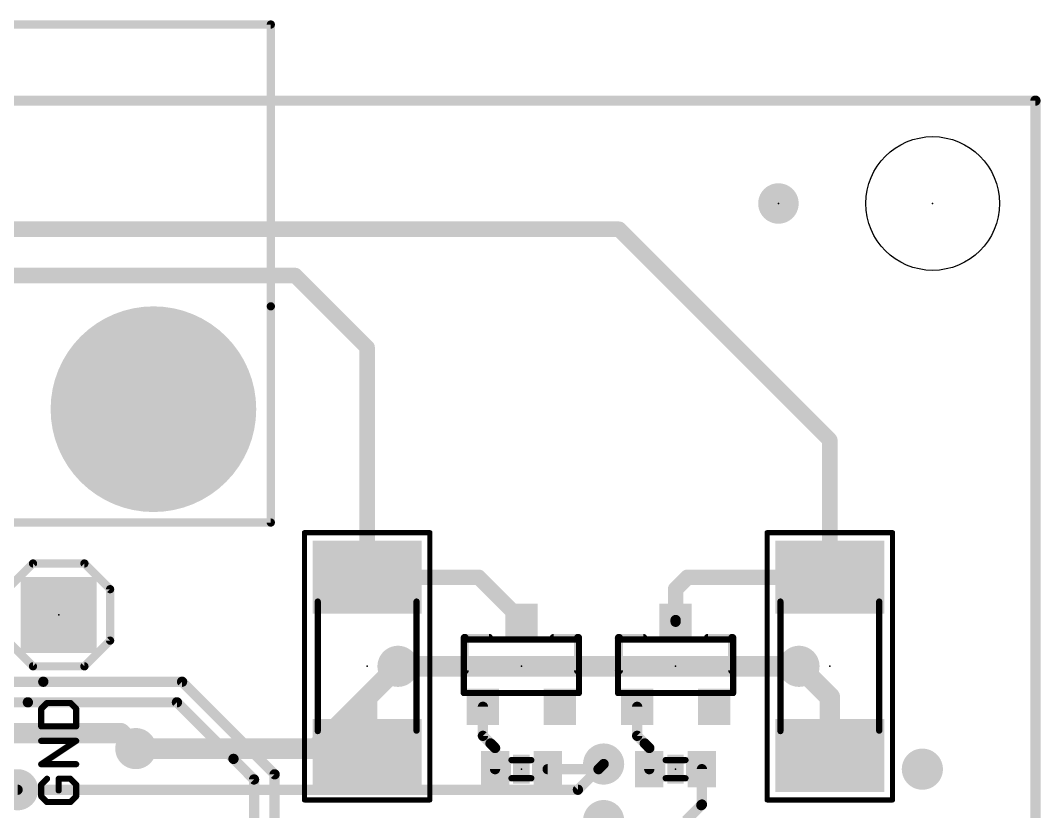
# Model space of a CAD drawing. Extents: x -0.1 to 68.7, y -15.2 to 51.5.
# Drawn here: x 43.5 to 68.71, y 25.62 to 45.16 of the extents above; entities that cross this region are included whole.
import ezdxf

# ---------------------------------------------------------------- set-up
doc = ezdxf.new("R2010")
doc.units = 0
for name, color, linetype in [('1', 12, 'CONTINUOUS'), ('16', 132, 'CONTINUOUS'), ('17', 110, 'CONTINUOUS'), ('18', 110, 'CONTINUOUS'), ('20', 53, 'CONTINUOUS'), ('21', 41, 'CONTINUOUS'), ('23', 53, 'CONTINUOUS'), ('51', 53, 'CONTINUOUS')]:
    doc.layers.add(name, color=color, linetype=linetype)

# ---------------------------------------------------------------- blocks, each defined once
blk = doc.blocks.new('RECT')
blk.add_solid([(-0.5, -0.5), (0.5, -0.5), (-0.5, 0.5), (0.5, 0.5)])
blk = doc.blocks.new('SQUAREP')
blk.add_solid([(-0.5, -0.5), (0.5, -0.5), (-0.5, 0.5), (0.5, 0.5)])
blk = doc.blocks.new('PIE')
at = {"const_width": 0.5}
blk.add_lwpolyline([(0, -0.25, 1), (0, 0.25, 1), (0, -0.25)], format="xyb", dxfattribs=at)
blk = doc.blocks.new('ROUNDP')
at = {"const_width": 0.5}
blk.add_lwpolyline([(0, -0.25, 1), (0, 0.25, 1), (0, -0.25)], format="xyb", dxfattribs=at)
blk = doc.blocks.new('ROUNDV')
at = {"const_width": 0.5}
blk.add_lwpolyline([(0, -0.25, 1), (0, 0.25, 1), (0, -0.25)], format="xyb", dxfattribs=at)

msp = doc.modelspace()

# ---------------------------------------------------------------- linework, layer by layer
at = {"layer": '1'}
for points, const_width in [([(25.146, 43.18), (68.58, 43.18)], 0.254), ([(68.58, 43.18), (68.58, 0)], 0.254), ([(33.02, 40.005), (58.293, 40.005)], 0.381), ([(58.293, 40.005), (63.5, 34.798)], 0.381), ([(34.671, 38.862), (50.292, 38.862)], 0.381), ([(50.292, 38.862), (52.07, 37.084)], 0.381), ([(52.07, 37.084), (52.07, 31.41)], 0.381), ([(63.5, 34.798), (63.5, 34.671)], 0.381), ([(63.5, 34.671), (63.5, 31.41)], 0.381), ([(52.07, 31.41), (54.823, 31.41)], 0.381), ([(54.823, 31.41), (55.88, 30.353)], 0.381), ([(59.985, 31.41), (59.69, 31.115)], 0.381), ([(63.5, 31.41), (59.985, 31.41)], 0.381), ([(59.69, 31.115), (59.69, 30.988)], 0.381), ([(59.69, 30.988), (59.69, 30.353)], 0.381), ([(55.88, 30.353), (55.88, 30.31)], 0.381), ([(59.69, 30.353), (59.69, 30.31)], 0.254), ([(52.832, 29.21), (52.07, 28.448)], 0.508), ([(62.738, 29.21), (63.5, 28.448)], 0.508), ([(42.672, 28.829), (44.069, 28.829)], 0.254), ([(44.069, 28.829), (47.498, 28.829)], 0.254), ([(47.498, 28.829), (49.784, 26.543)], 0.254), ([(52.07, 28.448), (52.07, 27.01)], 0.508), ([(63.5, 28.448), (63.5, 27.01)], 0.508), ([(42.672, 28.321), (43.688, 28.321)], 0.254), ([(43.688, 28.321), (47.371, 28.321)], 0.254), ([(47.371, 28.321), (48.768, 26.924)], 0.254), ([(54.93, 27.493), (54.93, 28.21)], 0.254), ([(58.74, 27.493), (58.74, 28.21)], 0.254), ([(28.829, 27.559), (45.974, 27.559)], 0.508), ([(45.974, 27.559), (46.355, 27.178)], 0.508), ([(55.118, 27.305), (54.93, 27.493)], 0.254), ([(58.928, 27.305), (58.74, 27.493)], 0.254), ([(55.23, 27.193), (55.118, 27.305)], 0.254), ([(55.23, 26.67), (55.23, 27.193)], 0.254), ([(59.04, 27.193), (58.928, 27.305)], 0.254), ([(59.04, 26.67), (59.04, 27.193)], 0.254), ([(48.768, 26.924), (49.276, 26.416)], 0.254), ([(57.785, 26.67), (56.53, 26.67)], 0.254), ([(57.912, 26.797), (57.785, 26.67)], 0.254), ([(60.34, 25.796), (60.34, 26.67)], 0.254), ([(49.276, 26.416), (49.276, 25.273)], 0.254), ([(49.784, 26.543), (49.784, 23.241)], 0.254), ([(42.672, 26.162), (43.434, 26.162)], 0.254), ([(59.944, 25.4), (60.325, 25.781)], 0.254), ([(60.325, 25.781), (60.34, 25.796)], 0.254)]:
    msp.add_lwpolyline(points, dxfattribs=dict(at, const_width=const_width))
for points, const_width in [([(68.6435, 43.18, 1), (68.5165, 43.18)], 0.127), ([(68.58, 43.1165, 1), (68.58, 43.2435)], 0.127), ([(58.3604, 40.0724, 1), (58.2256, 39.9376)], 0.1905), ([(58.293, 39.9098, 1), (58.293, 40.1003)], 0.1905), ([(50.3594, 38.9294, 1), (50.2246, 38.7946)], 0.1905), ([(50.292, 38.7668, 1), (50.292, 38.9573)], 0.1905), ([(52.1653, 37.084, 1), (51.9748, 37.084)], 0.1905), ([(52.0026, 37.0166, 1), (52.1374, 37.1514)], 0.1905), ([(63.5953, 34.798, 1), (63.4047, 34.798)], 0.1905), ([(63.5953, 34.671, 1), (63.4047, 34.671)], 0.1905), ([(63.4326, 34.7306, 1), (63.5674, 34.8654)], 0.1905), ([(63.4047, 34.671, 1), (63.5953, 34.671)], 0.1905), ([(52.07, 31.5053, 1), (52.07, 31.3148)], 0.1905), ([(51.9748, 31.41, 1), (52.1653, 31.41)], 0.1905), ([(54.8904, 31.4774, 1), (54.7556, 31.3426)], 0.1905), ([(54.823, 31.3148, 1), (54.823, 31.5053)], 0.1905), ([(59.985, 31.5053, 1), (59.985, 31.3148)], 0.1905), ([(60.0524, 31.3426, 1), (59.9176, 31.4774)], 0.1905), ([(63.4047, 31.41, 1), (63.5953, 31.41)], 0.1905), ([(63.5, 31.3148, 1), (63.5, 31.5053)], 0.1905), ([(59.6226, 31.1824, 1), (59.7574, 31.0476)], 0.1905), ([(59.7853, 31.115, 1), (59.5948, 31.115)], 0.1905), ([(59.7853, 30.988, 1), (59.5948, 30.988)], 0.1905), ([(59.5948, 30.988, 1), (59.7853, 30.988)], 0.1905), ([(55.9753, 30.353, 1), (55.7848, 30.353)], 0.1905), ([(55.8126, 30.2856, 1), (55.9474, 30.4204)], 0.1905), ([(55.7848, 30.31, 1), (55.9753, 30.31)], 0.1905), ([(59.5948, 30.353, 1), (59.7853, 30.353)], 0.1905), ([(59.7535, 30.353, 1), (59.6265, 30.353)], 0.127), ([(59.6265, 30.31, 1), (59.7535, 30.31)], 0.127), ([(52.9218, 29.1202, 1), (52.7422, 29.2998)], 0.254), ([(62.8278, 29.2998, 1), (62.6482, 29.1202)], 0.254), ([(44.069, 28.8925, 1), (44.069, 28.7655)], 0.127), ([(44.069, 28.7655, 1), (44.069, 28.8925)], 0.127), ([(47.5429, 28.8739, 1), (47.4531, 28.7841)], 0.127), ([(47.498, 28.7655, 1), (47.498, 28.8925)], 0.127), ([(52.197, 28.448, 1), (51.943, 28.448)], 0.254), ([(51.9802, 28.5378, 1), (52.1598, 28.3582)], 0.254), ([(63.627, 28.448, 1), (63.373, 28.448)], 0.254), ([(63.4102, 28.3582, 1), (63.5898, 28.5378)], 0.254), ([(43.688, 28.3845, 1), (43.688, 28.2575)], 0.127), ([(43.688, 28.2575, 1), (43.688, 28.3845)], 0.127), ([(47.4159, 28.3659, 1), (47.3261, 28.2761)], 0.127), ([(47.371, 28.2575, 1), (47.371, 28.3845)], 0.127), ([(54.9935, 28.21, 1), (54.8665, 28.21)], 0.127), ([(58.8035, 28.21, 1), (58.6765, 28.21)], 0.127), ([(46.0638, 27.6488, 1), (45.8842, 27.4692)], 0.254), ([(45.974, 27.432, 1), (45.974, 27.686)], 0.254), ([(54.9749, 27.5379, 1), (54.8851, 27.4481)], 0.127), ([(54.8665, 27.493, 1), (54.9935, 27.493)], 0.127), ([(58.7849, 27.5379, 1), (58.6951, 27.4481)], 0.127), ([(58.6765, 27.493, 1), (58.8035, 27.493)], 0.127), ([(46.2652, 27.0882, 1), (46.4448, 27.2678)], 0.254), ([(55.1629, 27.3499, 1), (55.0731, 27.2601)], 0.127), ([(55.0731, 27.2601, 1), (55.1629, 27.3499)], 0.127), ([(55.2935, 27.193, 1), (55.1665, 27.193)], 0.127), ([(55.1851, 27.1481, 1), (55.2749, 27.2379)], 0.127), ([(58.9729, 27.3499, 1), (58.8831, 27.2601)], 0.127), ([(58.8831, 27.2601, 1), (58.9729, 27.3499)], 0.127), ([(59.1035, 27.193, 1), (58.9765, 27.193)], 0.127), ([(58.9951, 27.1481, 1), (59.0849, 27.2379)], 0.127), ([(48.8129, 26.9689, 1), (48.7231, 26.8791)], 0.127), ([(48.7231, 26.8791, 1), (48.8129, 26.9689)], 0.127), ([(51.943, 27.01, 1), (52.197, 27.01)], 0.254), ([(63.373, 27.01, 1), (63.627, 27.01)], 0.254), ([(55.1665, 26.67, 1), (55.2935, 26.67)], 0.127), ([(56.53, 26.7335, 1), (56.53, 26.6065)], 0.127), ([(57.7401, 26.7149, 1), (57.8299, 26.6251)], 0.127), ([(57.785, 26.6065, 1), (57.785, 26.7335)], 0.127), ([(57.9569, 26.7521, 1), (57.8671, 26.8419)], 0.127), ([(58.9765, 26.67, 1), (59.1035, 26.67)], 0.127), ([(60.4035, 26.67, 1), (60.2765, 26.67)], 0.127), ([(49.3395, 26.416, 1), (49.2125, 26.416)], 0.127), ([(49.2311, 26.3711, 1), (49.3209, 26.4609)], 0.127), ([(49.8475, 26.543, 1), (49.7205, 26.543)], 0.127), ([(49.7391, 26.4981, 1), (49.8289, 26.5879)], 0.127), ([(43.434, 26.0985, 1), (43.434, 26.2255)], 0.127), ([(60.2801, 25.8259, 1), (60.3699, 25.7361)], 0.127), ([(60.2765, 25.796, 1), (60.4035, 25.796)], 0.127), ([(60.3699, 25.7361, 1), (60.2801, 25.8259)], 0.127), ([(60.3849, 25.7511, 1), (60.2951, 25.8409)], 0.127)]:
    msp.add_lwpolyline(points, format="xyb", dxfattribs=dict(at, const_width=const_width))
at = {"layer": '16'}
for points, const_width in [([(25.146, 43.18), (68.58, 43.18)], 0.254), ([(68.58, 43.18), (68.58, 0)], 0.254), ([(50.8, 27.178), (52.832, 29.21)], 0.508), ([(52.832, 29.21), (62.738, 29.21)], 0.508), ([(46.355, 27.178), (50.8, 27.178)], 0.508), ([(57.277, 26.162), (57.912, 26.797)], 0.254), ([(43.434, 26.162), (57.277, 26.162)], 0.254)]:
    msp.add_lwpolyline(points, dxfattribs=dict(at, const_width=const_width))
for points, const_width in [([(68.6435, 43.18, 1), (68.5165, 43.18)], 0.127), ([(68.58, 43.1165, 1), (68.58, 43.2435)], 0.127), ([(52.832, 29.337, 1), (52.832, 29.083)], 0.254), ([(52.9218, 29.1202, 1), (52.7422, 29.2998)], 0.254), ([(62.738, 29.083, 1), (62.738, 29.337)], 0.254), ([(46.355, 27.305, 1), (46.355, 27.051)], 0.254), ([(50.7102, 27.2678, 1), (50.8898, 27.0882)], 0.254), ([(50.8, 27.051, 1), (50.8, 27.305)], 0.254), ([(57.9569, 26.7521, 1), (57.8671, 26.8419)], 0.127), ([(57.2321, 26.2069, 1), (57.3219, 26.1171)], 0.127), ([(57.277, 26.0985, 1), (57.277, 26.2255)], 0.127)]:
    msp.add_lwpolyline(points, format="xyb", dxfattribs=dict(at, const_width=const_width))
at = {"layer": '20', "const_width": 0.2032}
for points in [[(68.58, 43.18), (0, 43.18)], [(68.58, 0), (68.58, 43.18)]]:
    msp.add_lwpolyline(points, dxfattribs=at)
at = {"layer": '20', "const_width": 0.1016}
for points in [[(68.6308, 43.18, 1), (68.5292, 43.18)], [(68.58, 43.1292, 1), (68.58, 43.2308)]]:
    msp.add_lwpolyline(points, format="xyb", dxfattribs=at)
at = {"layer": '20'}
msp.add_circle((66.04, 40.64), 1.651, dxfattribs=at)
at = {"layer": '21'}
for points, const_width in [([(49.69, 32.76), (49.69, 38.1)], 0.2032), ([(18.89, 32.76), (49.69, 32.76)], 0.2032), ([(50.52, 32.51), (50.52, 25.91)], 0.127), ([(53.62, 32.51), (50.52, 32.51)], 0.127), ([(53.62, 25.91), (53.62, 32.51)], 0.127), ([(61.95, 32.51), (61.95, 25.91)], 0.127), ([(65.05, 32.51), (61.95, 32.51)], 0.127), ([(65.05, 25.91), (65.05, 32.51)], 0.127), ([(43.18, 31.115), (43.815, 31.75)], 0.2032), ([(43.815, 31.75), (45.085, 31.75)], 0.2032), ([(45.72, 31.115), (45.085, 31.75)], 0.2032), ([(45.72, 29.845), (45.72, 31.115)], 0.2032), ([(55.08, 29.91), (54.48, 29.91)], 0.2032), ([(54.48, 29.91), (54.48, 29.11)], 0.2032), ([(56.68, 29.91), (57.28, 29.91)], 0.2032), ([(57.28, 29.91), (57.28, 29.11)], 0.2032), ([(58.89, 29.91), (58.29, 29.91)], 0.2032), ([(58.29, 29.91), (58.29, 29.11)], 0.2032), ([(60.49, 29.91), (61.09, 29.91)], 0.2032), ([(61.09, 29.91), (61.09, 29.11)], 0.2032), ([(43.815, 29.21), (43.18, 29.845)], 0.2032), ([(45.085, 29.21), (45.72, 29.845)], 0.2032), ([(45.085, 29.21), (43.815, 29.21)], 0.2032), ([(44.1615, 28.3045), (44.0175, 28.1604)], 0.1524), ([(44.0175, 28.1604), (44.0175, 27.7282)], 0.1524), ([(44.7377, 28.3045), (44.1615, 28.3045)], 0.1524), ([(44.8818, 28.1604), (44.7377, 28.3045)], 0.1524), ([(44.8818, 27.7282), (44.8818, 28.1604)], 0.1524), ([(44.0175, 27.7282), (44.8818, 27.7282)], 0.1524), ([(44.0175, 26.7927), (44.8818, 27.3689)], 0.1524), ([(44.8818, 27.3689), (44.0175, 27.3689)], 0.1524), ([(44.8818, 26.7927), (44.0175, 26.7927)], 0.1524), ([(44.1615, 26.4334), (44.0175, 26.2894)], 0.1524), ([(44.7377, 26.4334), (44.4496, 26.4334)], 0.1524), ([(44.4496, 26.4334), (44.4496, 26.1453)], 0.1524), ([(44.8818, 26.2894), (44.7377, 26.4334)], 0.1524), ([(44.0175, 26.2894), (44.0175, 26.0013)], 0.1524), ([(44.8818, 26.0013), (44.8818, 26.2894)], 0.1524), ([(44.0175, 26.0013), (44.1615, 25.8572)], 0.1524), ([(44.7377, 25.8572), (44.8818, 26.0013)], 0.1524), ([(50.52, 25.91), (53.62, 25.91)], 0.127), ([(61.95, 25.91), (65.05, 25.91)], 0.127), ([(44.1615, 25.8572), (44.7377, 25.8572)], 0.1524)]:
    msp.add_lwpolyline(points, dxfattribs=dict(at, const_width=const_width))
for points, const_width in [([(49.7408, 38.1, 1), (49.6392, 38.1)], 0.1016), ([(49.6392, 32.76, 1), (49.7408, 32.76)], 0.1016), ([(49.69, 32.7092, 1), (49.69, 32.8108)], 0.1016), ([(50.52, 32.5418, 1), (50.52, 32.4782)], 0.0635), ([(50.5518, 32.51, 1), (50.4883, 32.51)], 0.0635), ([(53.6518, 32.51, 1), (53.5883, 32.51)], 0.0635), ([(53.62, 32.4782, 1), (53.62, 32.5418)], 0.0635), ([(61.95, 32.5418, 1), (61.95, 32.4782)], 0.0635), ([(61.9818, 32.51, 1), (61.9183, 32.51)], 0.0635), ([(65.0817, 32.51, 1), (65.0182, 32.51)], 0.0635), ([(65.05, 32.4782, 1), (65.05, 32.5418)], 0.0635), ([(43.815, 31.8008, 1), (43.815, 31.6992)], 0.1016), ([(43.8509, 31.7141, 1), (43.7791, 31.7859)], 0.1016), ([(45.1209, 31.7859, 1), (45.0491, 31.7141)], 0.1016), ([(45.085, 31.6992, 1), (45.085, 31.8008)], 0.1016), ([(45.7708, 31.115, 1), (45.6692, 31.115)], 0.1016), ([(45.6841, 31.0791, 1), (45.7559, 31.1509)], 0.1016), ([(54.48, 29.9608, 1), (54.48, 29.8592)], 0.1016), ([(54.5308, 29.91, 1), (54.4292, 29.91)], 0.1016), ([(55.08, 29.8592, 1), (55.08, 29.9608)], 0.1016), ([(56.68, 29.9608, 1), (56.68, 29.8592)], 0.1016), ([(57.3308, 29.91, 1), (57.2292, 29.91)], 0.1016), ([(57.28, 29.8592, 1), (57.28, 29.9608)], 0.1016), ([(58.29, 29.9608, 1), (58.29, 29.8592)], 0.1016), ([(58.3408, 29.91, 1), (58.2392, 29.91)], 0.1016), ([(58.89, 29.8592, 1), (58.89, 29.9608)], 0.1016), ([(60.49, 29.9608, 1), (60.49, 29.8592)], 0.1016), ([(61.1408, 29.91, 1), (61.0392, 29.91)], 0.1016), ([(61.09, 29.8592, 1), (61.09, 29.9608)], 0.1016), ([(45.6692, 29.845, 1), (45.7708, 29.845)], 0.1016), ([(45.7559, 29.8091, 1), (45.6841, 29.8809)], 0.1016), ([(43.815, 29.2608, 1), (43.815, 29.1592)], 0.1016), ([(43.7791, 29.1741, 1), (43.8509, 29.2459)], 0.1016), ([(45.0491, 29.2459, 1), (45.1209, 29.1741)], 0.1016), ([(45.085, 29.1592, 1), (45.085, 29.2608)], 0.1016), ([(54.4292, 29.11, 1), (54.5308, 29.11)], 0.1016), ([(57.2292, 29.11, 1), (57.3308, 29.11)], 0.1016), ([(58.2392, 29.11, 1), (58.3408, 29.11)], 0.1016), ([(61.0392, 29.11, 1), (61.1408, 29.11)], 0.1016), ([(44.0556, 28.1604, 1), (43.9794, 28.1604)], 0.0762), ([(44.1615, 28.3426, 1), (44.1615, 28.2664)], 0.0762), ([(44.1885, 28.2775, 1), (44.1346, 28.3314)], 0.0762), ([(44.7647, 28.3314, 1), (44.7108, 28.2775)], 0.0762), ([(44.7377, 28.2664, 1), (44.7377, 28.3426)], 0.0762), ([(44.9199, 28.1604, 1), (44.8437, 28.1604)], 0.0762), ([(43.9905, 28.1873, 1), (44.0444, 28.1335)], 0.0762), ([(44.8549, 28.1335, 1), (44.9087, 28.1873)], 0.0762), ([(44.0175, 27.7663, 1), (44.0175, 27.6901)], 0.0762), ([(43.9794, 27.7282, 1), (44.0556, 27.7282)], 0.0762), ([(44.8437, 27.7282, 1), (44.9199, 27.7282)], 0.0762), ([(44.8818, 27.6901, 1), (44.8818, 27.7663)], 0.0762), ([(44.0175, 27.407, 1), (44.0175, 27.3308)], 0.0762), ([(44.9029, 27.3372, 1), (44.8607, 27.4006)], 0.0762), ([(44.8818, 27.3308, 1), (44.8818, 27.407)], 0.0762), ([(43.9963, 26.8244, 1), (44.0386, 26.761)], 0.0762), ([(44.0175, 26.8308, 1), (44.0175, 26.7546)], 0.0762), ([(44.8818, 26.7546, 1), (44.8818, 26.8308)], 0.0762), ([(44.1885, 26.4065, 1), (44.1346, 26.4604)], 0.0762), ([(44.4496, 26.4715, 1), (44.4496, 26.3953)], 0.0762), ([(44.4877, 26.4334, 1), (44.4115, 26.4334)], 0.0762), ([(44.7647, 26.4604, 1), (44.7108, 26.4065)], 0.0762), ([(44.7377, 26.3953, 1), (44.7377, 26.4715)], 0.0762), ([(43.9905, 26.3163, 1), (44.0444, 26.2624)], 0.0762), ([(44.0556, 26.2894, 1), (43.9794, 26.2894)], 0.0762), ([(44.9199, 26.2894, 1), (44.8437, 26.2894)], 0.0762), ([(44.8549, 26.2624, 1), (44.9087, 26.3163)], 0.0762), ([(44.0444, 26.0282, 1), (43.9905, 25.9743)], 0.0762), ([(43.9794, 26.0013, 1), (44.0556, 26.0013)], 0.0762), ([(44.4115, 26.1453, 1), (44.4877, 26.1453)], 0.0762), ([(44.8437, 26.0013, 1), (44.9199, 26.0013)], 0.0762), ([(44.9087, 25.9743, 1), (44.8549, 26.0282)], 0.0762), ([(50.52, 25.9417, 1), (50.52, 25.8783)], 0.0635), ([(53.62, 25.8783, 1), (53.62, 25.9417)], 0.0635), ([(61.95, 25.9417, 1), (61.95, 25.8783)], 0.0635), ([(65.05, 25.8783, 1), (65.05, 25.9417)], 0.0635), ([(44.1615, 25.8953, 1), (44.1615, 25.8191)], 0.0762), ([(44.1346, 25.8303, 1), (44.1885, 25.8841)], 0.0762), ([(44.7108, 25.8841, 1), (44.7647, 25.8303)], 0.0762), ([(44.7377, 25.8191, 1), (44.7377, 25.8953)], 0.0762), ([(50.4883, 25.91, 1), (50.5518, 25.91)], 0.0635), ([(53.5883, 25.91, 1), (53.6518, 25.91)], 0.0635), ([(61.9183, 25.91, 1), (61.9818, 25.91)], 0.0635), ([(65.0182, 25.91, 1), (65.0817, 25.91)], 0.0635)]:
    msp.add_lwpolyline(points, format="xyb", dxfattribs=dict(at, const_width=const_width))
at = {"layer": '23'}
for p in [(62.23, 40.64), (66.04, 40.64), (44.45, 30.48), (52.07, 29.21), (55.88, 29.21), (59.69, 29.21), (63.5, 29.21), (55.88, 26.67), (59.69, 26.67)]:
    msp.add_point(p, dxfattribs=at)
at = {"layer": '51'}
for points, const_width in [([(18.89, 45.06), (49.69, 45.06)], 0.2032), ([(49.69, 38.1), (49.69, 45.06)], 0.2032), ([(50.85, 27.61), (50.85, 30.81)], 0.1524), ([(53.29, 27.62), (53.29, 30.81)], 0.1524), ([(62.28, 27.61), (62.28, 30.81)], 0.1524), ([(64.72, 27.62), (64.72, 30.81)], 0.1524), ([(54.4576, 28.5496), (54.4576, 29.8704)], 0.1524), ([(54.4576, 29.8704), (57.3024, 29.8704)], 0.1524), ([(57.3024, 29.8704), (57.3024, 28.5496)], 0.1524), ([(58.2676, 28.5496), (58.2676, 29.8704)], 0.1524), ([(58.2676, 29.8704), (61.1124, 29.8704)], 0.1524), ([(61.1124, 29.8704), (61.1124, 28.5496)], 0.1524), ([(57.3024, 28.5496), (54.4576, 28.5496)], 0.1524), ([(61.1124, 28.5496), (58.2676, 28.5496)], 0.1524), ([(55.635, 26.894), (56.125, 26.894)], 0.1524), ([(59.445, 26.894), (59.935, 26.894)], 0.1524), ([(56.125, 26.446), (55.635, 26.446)], 0.1524), ([(59.935, 26.446), (59.445, 26.446)], 0.1524)]:
    msp.add_lwpolyline(points, dxfattribs=dict(at, const_width=const_width))
for points, const_width in [([(49.7408, 45.06, 1), (49.6392, 45.06)], 0.1016), ([(49.69, 45.0092, 1), (49.69, 45.1108)], 0.1016), ([(49.6392, 38.1, 1), (49.7408, 38.1)], 0.1016), ([(50.8881, 30.81, 1), (50.8119, 30.81)], 0.0762), ([(53.3281, 30.81, 1), (53.2519, 30.81)], 0.0762), ([(62.3181, 30.81, 1), (62.2419, 30.81)], 0.0762), ([(64.7581, 30.81, 1), (64.6819, 30.81)], 0.0762), ([(54.4957, 29.8704, 1), (54.4195, 29.8704)], 0.0762), ([(54.4576, 29.9085, 1), (54.4576, 29.8323)], 0.0762), ([(57.3405, 29.8704, 1), (57.2643, 29.8704)], 0.0762), ([(57.3024, 29.8323, 1), (57.3024, 29.9085)], 0.0762), ([(58.3057, 29.8704, 1), (58.2295, 29.8704)], 0.0762), ([(58.2676, 29.9085, 1), (58.2676, 29.8323)], 0.0762), ([(61.1505, 29.8704, 1), (61.0743, 29.8704)], 0.0762), ([(61.1124, 29.8323, 1), (61.1124, 29.9085)], 0.0762), ([(54.4576, 28.5877, 1), (54.4576, 28.5115)], 0.0762), ([(54.4195, 28.5496, 1), (54.4957, 28.5496)], 0.0762), ([(57.2643, 28.5496, 1), (57.3405, 28.5496)], 0.0762), ([(57.3024, 28.5115, 1), (57.3024, 28.5877)], 0.0762), ([(58.2676, 28.5877, 1), (58.2676, 28.5115)], 0.0762), ([(58.2295, 28.5496, 1), (58.3057, 28.5496)], 0.0762), ([(61.0743, 28.5496, 1), (61.1505, 28.5496)], 0.0762), ([(61.1124, 28.5115, 1), (61.1124, 28.5877)], 0.0762), ([(50.8119, 27.61, 1), (50.8881, 27.61)], 0.0762), ([(53.2519, 27.62, 1), (53.3281, 27.62)], 0.0762), ([(62.2419, 27.61, 1), (62.3181, 27.61)], 0.0762), ([(64.6819, 27.62, 1), (64.7581, 27.62)], 0.0762), ([(55.635, 26.9321, 1), (55.635, 26.8559)], 0.0762), ([(56.125, 26.8559, 1), (56.125, 26.9321)], 0.0762), ([(59.445, 26.9321, 1), (59.445, 26.8559)], 0.0762), ([(59.935, 26.8559, 1), (59.935, 26.9321)], 0.0762), ([(55.635, 26.4841, 1), (55.635, 26.4079)], 0.0762), ([(56.125, 26.4079, 1), (56.125, 26.4841)], 0.0762), ([(59.445, 26.4841, 1), (59.445, 26.4079)], 0.0762), ([(59.935, 26.4079, 1), (59.935, 26.4841)], 0.0762)]:
    msp.add_lwpolyline(points, format="xyb", dxfattribs=dict(at, const_width=const_width))

# ---------------------------------------------------------------- block references
at = {"layer": '1'}
msp.add_blockref('PIE', (62.23, 40.64), dxfattribs=at)
at = {"layer": '1', "xscale": 1.8, "yscale": 2.7, "rotation": 90}
for p in [(52.07, 31.41), (63.5, 31.41), (52.07, 27.01), (63.5, 27.01)]:
    msp.add_blockref('RECT', p, dxfattribs=at)
at = {"layer": '1', "yscale": 0.9}
for p, xscale in [((55.88, 30.31), 0.8), ((59.69, 30.31), 0.8), ((54.93, 28.21), 0.8), ((56.83, 28.21), 0.8), ((58.74, 28.21), 0.8), ((60.64, 28.21), 0.8), ((55.23, 26.67), 0.7), ((56.53, 26.67), 0.7), ((59.04, 26.67), 0.7), ((60.34, 26.67), 0.7)]:
    msp.add_blockref('RECT', p, dxfattribs=dict(at, xscale=xscale))
at = {"layer": '17', "xscale": 5.08, "yscale": 5.08}
msp.add_blockref('ROUNDP', (46.79, 35.56), dxfattribs=at)
msp.add_blockref('ROUNDP', (46.79, 35.56), dxfattribs=at)
at = {"layer": '17', "xscale": 1.8796, "yscale": 1.8796, "rotation": 270}
msp.add_blockref('SQUAREP', (44.45, 30.48), dxfattribs=at)
msp.add_blockref('SQUAREP', (44.45, 30.48), dxfattribs=at)
at = {"layer": '18', "xscale": 1.016, "yscale": 1.016}
for p in [(52.832, 29.21), (52.832, 29.21), (62.738, 29.21), (62.738, 29.21), (46.355, 27.178), (46.355, 27.178), (57.912, 26.797), (57.912, 26.797), (65.786, 26.67), (65.786, 26.67), (43.434, 26.162), (43.434, 26.162), (57.912, 25.4), (57.912, 25.4)]:
    msp.add_blockref('ROUNDV', p, dxfattribs=at)
at = {"layer": '21', "xscale": 0.4064, "yscale": 0.7112}
for p in [(55.88, 26.67), (59.69, 26.67)]:
    msp.add_blockref('RECT', p, dxfattribs=at)
at = {"layer": '51'}
for p, xscale, yscale, rotation in [((52.07, 31.26), 0.9, 2.6, 90), ((63.5, 31.26), 0.9, 2.6, 90), ((44.45, 30.48), 0.508, 0.508, 180), ((52.07, 27.16), 0.9, 2.6, 90), ((63.5, 27.16), 0.9, 2.6, 90)]:
    msp.add_blockref('RECT', p, dxfattribs=dict(at, xscale=xscale, yscale=yscale, rotation=rotation))
at = {"layer": '51', "xscale": 0.3, "yscale": 0.5999}
for p in [(55.476, 26.6652), (56.2888, 26.6652), (59.286, 26.6652), (60.0988, 26.6652)]:
    msp.add_blockref('RECT', p, dxfattribs=at)

doc.saveas('drawing.dxf')
